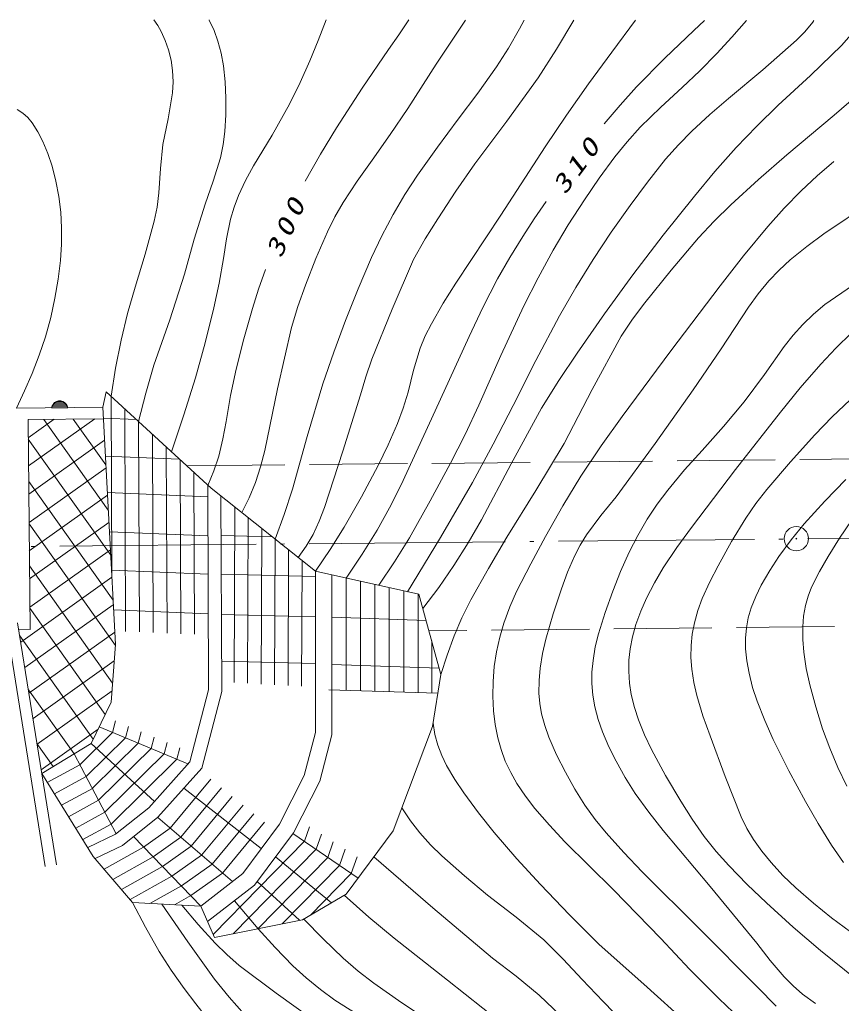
# Model space of a CAD drawing. Units: millimetres, scale not verified. Extents: x 65096 to 705096, y -9435 to 350565.
# Drawn here: x 147266 to 197541, y 233956 to 294141 of the extents above; entities that cross this region are included whole.
import ezdxf

# ---------------------------------------------------------------- set-up
doc = ezdxf.new("R2010")
doc.units = ezdxf.units.MM
doc.header["$LTSCALE"] = 1000
doc.linetypes.add('DASHED', pattern=[7.5, 6, -1.5])
doc.linetypes.add('LONG_DASHED_DOTTED', pattern=[15.25, 12, -1.5, 0.25, -1.5])
doc.layers.add('S-BGD', color=7, linetype='Continuous', lineweight=13)
doc.layers.add('S-BMK', color=2, linetype='LONG_DASHED_DOTTED', lineweight=13)
doc.styles.add('ＭＳ ゴシック', font='')
doc.styles.get('ＭＳ ゴシック').set_extended_font_data('MS Gothic')

# ---------------------------------------------------------------- blocks, each defined once
blk = doc.blocks.new('BUHIN9')
at = {"color": 2, "linetype": 'Continuous', "lineweight": 13}
for radius in [746, 22.5]:
    blk.add_circle((0, 0), radius, dxfattribs=at)

msp = doc.modelspace()

# ---------------------------------------------------------------- linework, layer by layer
at = {"layer": 'S-BGD'}
for p, q in [((152556, 271375), (152356, 270426)), ((152556, 271375), (158985, 265469)), ((152856, 271099), (152900, 260158)), ((147076, 270364), (152356, 270426)), ((149241, 270452), (150190, 270463)), ((150165, 270525), (149265, 270515)), ((149302, 270577), (150124, 270587)), ((150078, 270649), (149351, 270641)), ((149410, 270704), (150015, 270711)), ((149897, 270772), (149524, 270768)), ((152356, 270426), (153125, 255918)), ((153696, 270328), (153751, 256712)), ((152365, 269726), (147782, 269672)), ((147782, 269672), (147899, 256831)), ((149375, 269691), (147792, 268566)), ((151864, 269720), (147808, 266838)), ((148747, 269683), (152689, 264135)), ((150546, 269705), (152543, 266894)), ((152392, 269755), (154411, 269671)), ((154543, 269550), (154595, 256677)), ((147793, 268472), (152836, 261377)), ((155390, 268772), (155439, 256642)), ((152463, 268406), (147824, 265109)), ((156237, 267994), (156283, 256607)), ((152514, 267439), (157046, 267250)), ((152552, 266729), (147839, 263380)), ((157084, 267216), (157126, 256571)), ((157930, 266437), (157970, 256536)), ((152982, 258618), (147817, 265886)), ((158828, 253133), (158778, 265634)), ((158985, 265469), (165362, 260399)), ((152641, 265053), (147855, 261652)), ((152633, 265208), (158780, 264952)), ((159580, 264996), (159628, 253032)), ((160432, 264318), (160390, 253585)), ((161255, 263664), (161215, 253539)), ((147840, 263300), (153128, 255860)), ((152730, 263376), (147871, 259923)), ((162077, 263010), (162039, 253494)), ((152760, 262809), (158790, 262557)), ((159590, 262572), (162729, 262492)), ((162899, 262357), (162864, 253449)), ((147886, 258194), (152818, 261699)), ((163722, 261703), (163689, 253404)), ((147864, 260715), (152955, 253550)), ((164544, 261049), (164514, 253358)), ((152907, 260023), (147333, 256061)), ((152884, 260457), (158799, 260210)), ((159599, 260219), (165362, 260072)), ((165362, 260399), (171686, 258987)), ((165362, 250520), (165362, 260399)), ((166362, 260176), (166362, 250392)), ((167242, 259979), (167242, 253110)), ((168122, 259783), (168122, 253081)), ((169002, 259586), (169002, 253052)), ((169882, 259390), (169882, 253023)), ((170763, 259194), (170763, 252993)), ((171643, 258997), (171643, 252964)), ((171686, 258987), (173046, 254074)), ((152996, 258346), (147583, 254499)), ((147887, 258129), (152506, 251629)), ((153013, 258036), (158809, 257794)), ((159609, 257745), (165362, 257598)), ((148822, 242319), (146435, 257243)), ((147143, 257243), (149514, 242430)), ((172129, 257387), (166362, 257579)), ((147207, 256849), (147899, 256831)), ((147272, 256442), (151769, 250113)), ((153085, 256670), (147833, 252937)), ((153125, 255918), (152872, 252384)), ((172476, 256133), (172476, 252937)), ((153052, 254907), (148082, 251375)), ((159621, 254890), (165362, 254744)), ((172937, 254468), (166362, 254686)), ((173046, 254074), (172523, 250885)), ((147799, 253147), (150592, 249217)), ((152922, 253074), (148332, 249813)), ((157678, 248742), (158828, 253133)), ((159628, 253032), (158403, 248354)), ((172835, 252925), (166191, 253145)), ((152872, 252384), (151646, 249859)), ((153128, 251231), (152945, 250532)), ((152068, 250727), (148582, 248250)), ((152945, 250532), (150941, 248558)), ((157559, 248608), (152137, 250869)), ((153916, 250903), (153733, 250204)), ((154704, 250574), (154521, 249875)), ((164682, 247906), (165362, 250520)), ((166362, 250392), (165623, 247549)), ((172523, 250885), (170118, 244508)), ((148326, 249852), (149325, 248446)), ((148620, 248017), (151646, 249859)), ((153733, 250204), (151325, 247831)), ((151643, 249852), (155514, 246308)), ((154521, 249875), (151710, 247105)), ((155493, 250245), (155309, 249546)), ((156281, 249917), (156098, 249218)), ((153176, 244336), (150592, 249217)), ((155309, 249546), (152095, 246379)), ((156098, 249218), (152479, 245653)), ((157069, 249588), (156886, 248889)), ((156886, 248889), (152864, 244926)), ((155169, 245920), (157678, 248742)), ((151771, 242940), (148620, 248017)), ((150941, 248558), (148956, 247475)), ((158403, 248354), (155721, 245337)), ((151325, 247831), (149390, 246776)), ((158960, 247667), (156480, 244669)), ((163166, 244927), (164682, 247906)), ((165623, 247549), (164020, 244398)), ((151756, 247129), (149825, 246076)), ((159619, 247140), (157120, 244119)), ((157315, 247130), (162049, 243420)), ((152095, 246379), (150258, 245377)), ((160277, 246613), (157759, 243569)), ((152479, 245653), (150693, 244678)), ((153130, 244299), (155169, 245920)), ((160936, 246086), (158399, 243020)), ((161594, 245560), (159039, 242470)), ((155721, 245337), (153557, 243617)), ((155713, 245328), (160282, 241401)), ((162253, 245033), (159678, 241921)), ((152864, 244926), (151127, 243979)), ((156480, 244669), (154852, 243519)), ((160919, 241895), (163166, 244927)), ((164020, 244398), (161640, 241189)), ((163989, 244356), (167969, 241616)), ((165003, 244764), (164689, 243874)), ((170118, 244508), (167243, 240640)), ((151431, 243488), (153130, 244299)), ((154235, 244155), (158358, 239909)), ((157120, 244119), (155429, 242925)), ((164689, 243874), (159107, 238175)), ((165730, 244306), (165405, 243381)), ((166458, 243847), (166120, 242889)), ((153557, 243617), (151878, 242815)), ((154852, 243519), (152435, 242162)), ((157759, 243569), (156005, 242331)), ((165405, 243381), (160338, 238208)), ((167186, 243388), (166836, 242396)), ((154176, 240118), (151771, 242940)), ((155429, 242925), (152964, 241541)), ((158399, 243020), (156582, 241737)), ((166120, 242889), (161835, 238513)), ((162920, 242915), (166338, 240108)), ((167913, 242929), (167551, 241903)), ((156005, 242331), (153492, 240920)), ((159039, 242470), (157159, 241143)), ((166836, 242396), (163332, 238818)), ((156582, 241737), (154021, 240299)), ((159678, 241921), (157736, 240549)), ((158358, 239909), (160919, 241895)), ((161797, 241401), (164395, 239035)), ((167551, 241903), (165052, 239352)), ((157159, 241143), (155238, 240065)), ((161640, 241189), (158767, 238961)), ((157736, 240549), (156739, 239990)), ((160406, 240232), (161868, 238520)), ((167243, 240640), (164578, 239072)), ((158358, 239909), (154176, 240118)), ((159194, 237975), (158358, 239909)), ((164578, 239072), (159194, 237975))]:
    msp.add_line(p, q, dxfattribs=at)
at = {"layer": 'S-BGD', "linetype": 'DASHED'}
for p, q in [((157495, 266837), (594475, 271395)), ((594606, 261122), (172305, 256753))]:
    msp.add_line(p, q, dxfattribs=at)
at = {"layer": 'S-BGD'}
for points in [[(152856, 271099), (153133, 272816), (153470, 274531), (153873, 276159), (154336, 277783), (154942, 279791), (155491, 281816), (155669, 282676), (155788, 283554), (155877, 285030), (156028, 286501), (156355, 288065), (156625, 289659), (156650, 290343), (156616, 291028), (156526, 291658), (156375, 292287), (156176, 292863), (155920, 293420), (155713, 293784), (155474, 294141)], [(154543, 269550), (154981, 271283), (155477, 273000), (156445, 275773), (157358, 278572), (157953, 280719), (158608, 282852), (159112, 284262), (159561, 285697), (159724, 286496), (159828, 287307), (159889, 288319), (159889, 289340), (159842, 290332), (159734, 291325), (159595, 292083), (159399, 292821), (159161, 293479), (158867, 294111), (158854, 294137)], [(156555, 267701), (157319, 269955), (158028, 272234), (158614, 274361), (159144, 276510), (159465, 278013), (159728, 279534), (159915, 280736), (160162, 281928), (160383, 282668), (160661, 283388), (161090, 284298), (161582, 285196), (162707, 287078), (163772, 288978), (164428, 290289), (165028, 291626), (165534, 292865), (166014, 294128)], [(160856, 263981), (161303, 264895), (161694, 265832), (162008, 266790), (162269, 267778), (163050, 271548), (163889, 275304), (164287, 276600), (164746, 277888), (165395, 279535), (166099, 281159), (166553, 282069), (167065, 282959), (167916, 284264), (168825, 285546), (169944, 287112), (171010, 288706), (172750, 291421), (174547, 294116)], [(162899, 262357), (163454, 263873), (163952, 265409), (164856, 268638), (165820, 271860), (166484, 273806), (167209, 275743), (167974, 277677), (168798, 279597), (169434, 280922), (170128, 282229), (170836, 283436), (171600, 284619), (172824, 286345), (174104, 288045), (175299, 289636), (176443, 291259), (177169, 292403), (177849, 293586), (177993, 293848), (178135, 294112)], [(164315, 261231), (164788, 261920), (165215, 262647), (165589, 263451), (165912, 264292), (167049, 267733), (168128, 271192), (168448, 272293), (168824, 273374), (170067, 276426), (171368, 279462), (172081, 280722), (172847, 281954), (173952, 283647), (175111, 285312), (177069, 287927), (178982, 290584), (180105, 292330), (181182, 294107)], [(164732, 284260), (165671, 285911), (166662, 287533), (168223, 289942), (169839, 292325), (170459, 293220), (171088, 294121)], [(165362, 260399), (166263, 261719), (167118, 263081), (168189, 264955), (169208, 266859), (169823, 268126), (170388, 269427), (170741, 270372), (171041, 271346), (171372, 272697), (171762, 274035), (172083, 274797), (172460, 275536), (173175, 276787), (173945, 278014), (176699, 282171), (179421, 286360), (180723, 288303), (182075, 290210), (183505, 292159), (184955, 294103)], [(169241, 259533), (170199, 260969), (171112, 262446), (172393, 264703), (173628, 267002), (174516, 268760), (175354, 270552), (176706, 273601), (178117, 276634), (178986, 278343), (179912, 280032), (180837, 281583), (181819, 283113), (182728, 284446), (183685, 285743), (184434, 286665), (185235, 287555), (186496, 288792), (187809, 289995), (188887, 291009), (189927, 292071), (190843, 293072), (191738, 294094)], [(170997, 259141), (173012, 262465), (174974, 265818), (176246, 268161), (177470, 270541), (178856, 273289), (180300, 276018), (181306, 277755), (182364, 279462), (183462, 281132), (184615, 282776), (185677, 284203), (186792, 285600), (187569, 286484), (188390, 287327), (189489, 288345), (190630, 289320), (192731, 291075), (194807, 292887), (195284, 293370), (195719, 293896), (195788, 293991), (195855, 294088)], [(171931, 258104), (172904, 259407), (173835, 260754), (174703, 262132), (175518, 263542), (177331, 266962), (179202, 270364), (180258, 272059), (181371, 273731), (183050, 276143), (184779, 278520), (186648, 280950), (188566, 283345), (189811, 284845), (191107, 286311), (192370, 287628), (193683, 288910), (195645, 290724), (197565, 292582), (198117, 293221), (198627, 293904), (198689, 293994), (198750, 294084)], [(173046, 254074), (173415, 255263), (173843, 256442), (174330, 257546), (174877, 258636), (175947, 260570), (177067, 262471), (178850, 265327), (180580, 268214), (182299, 271510), (184071, 274777), (184767, 275810), (185519, 276819), (187135, 278822), (188799, 280786), (189764, 281822), (190774, 282818), (192471, 284369), (194215, 285880), (197097, 288291), (199942, 290749), (201674, 292390), (203376, 294078)], [(183035, 287758), (184000, 288917), (185011, 290036), (186744, 291780), (188525, 293485), (188842, 293788), (189167, 294097)], [(147107, 288645), (147467, 288420), (147767, 288150), (148034, 287827), (148380, 287281), (148678, 286697), (148990, 285953), (149245, 285186), (149487, 284257), (149670, 283318), (149781, 282367), (149832, 281411), (149827, 280413), (149761, 279415), (149624, 278254), (149426, 277100), (149164, 275919), (148842, 274745), (148466, 273619), (148029, 272502), (147564, 271430), (147076, 270364)], [(197083, 285460), (196066, 284589), (195091, 283674), (194051, 282598), (193053, 281479), (191565, 279682), (190124, 277847), (187106, 273879), (184128, 269866), (182841, 268060), (181603, 266219), (180504, 264393), (179449, 262522), (178533, 260851), (177674, 259157), (177254, 258206), (176885, 257221), (176636, 256359), (176443, 255470), (176308, 254568), (176234, 253656), (176220, 252758), (176266, 251850), (176366, 251018), (176525, 250200), (176724, 249478), (176982, 248769), (177309, 248075), (177693, 247401), (178211, 246629), (178787, 245880), (179679, 244847), (180625, 243845), (183592, 240898), (186499, 237925), (188259, 236053), (190061, 234223), (190918, 233418)], [(167242, 259979), (168217, 261430), (169140, 262912), (169895, 264276), (170603, 265678), (172695, 270213), (174767, 274763), (175610, 276532), (176511, 278282), (177252, 279594), (178049, 280882), (178753, 281948), (179487, 283007)], [(199394, 282996), (196476, 281046), (195432, 280270), (194418, 279441), (193741, 278820), (193107, 278158), (192461, 277374), (191861, 276550), (190189, 273999), (188473, 271490), (186146, 268212), (183760, 264956), (182836, 263806), (181958, 262619), (181562, 261988), (181215, 261319), (180792, 260330), (180422, 259312), (179910, 257779), (179457, 256228), (179257, 255359), (179116, 254472), (179046, 253709), (179037, 252937), (179085, 252301), (179194, 251665), (179390, 250946), (179644, 250240), (180122, 249162), (180659, 248100), (181233, 247069), (181854, 246074), (182478, 245210), (183152, 244379), (184225, 243177), (185349, 242008), (188890, 238492), (192415, 234951), (193550, 233782)], [(158778, 265634), (159143, 266530), (159450, 267444), (159704, 268490), (159900, 269553), (160175, 271154), (160510, 272750), (160980, 274610), (161512, 276467), (161887, 277661), (162298, 278854)], [(199595, 278823), (196540, 276707), (195841, 276124), (195185, 275498), (194595, 274837), (194050, 274135), (192845, 272433), (191587, 270761), (190325, 269251), (189019, 267781), (187952, 266590), (186931, 265362), (186280, 264491), (185671, 263575), (185090, 262582), (184561, 261559), (184030, 260375), (183555, 259169), (183093, 257879), (182687, 256564), (182489, 255759), (182348, 254931), (182283, 254224), (182280, 253515), (182343, 252811), (182468, 252103), (182670, 251329), (182933, 250564), (183316, 249652), (183754, 248765), (184310, 247772), (184922, 246804), (185753, 245652), (186638, 244530), (189525, 241102), (192371, 237631), (193187, 236580), (194045, 235574), (194590, 235023), (195175, 234516), (195965, 233946)], [(199199, 234832), (196271, 237188), (194593, 238620), (192954, 240099), (191782, 241219), (190654, 242382), (189878, 243256), (189149, 244168), (188407, 245229), (187713, 246327), (186790, 247895), (185925, 249483), (185498, 250374), (185124, 251292), (184879, 252058), (184690, 252851), (184580, 253555), (184529, 254274), (184543, 254953), (184618, 255640), (184764, 256390), (184971, 257139), (185265, 257958), (185614, 258753), (186103, 259690), (186646, 260601), (187477, 261848), (188365, 263072), (191072, 266623), (193824, 270135), (195029, 271615), (196288, 273066), (197208, 274042), (198171, 274975)], [(198079, 270885), (196980, 269833), (195927, 268742), (194435, 267093), (192985, 265399), (192315, 264541), (191689, 263641), (190823, 262205), (190002, 260728), (189492, 259743), (189036, 258730), (188766, 257998), (188552, 257239), (188422, 256551), (188351, 255843), (188339, 255121), (188388, 254403), (188514, 253593), (188701, 252785), (189074, 251547), (189507, 250319), (190424, 247840), (191403, 245373), (191759, 244662), (192168, 243980), (192675, 243264), (193238, 242573), (193971, 241783), (194748, 241032), (195832, 240083), (196947, 239186), (199272, 237466)], [(197811, 266013), (196522, 264677), (195274, 263296), (194477, 262316), (193725, 261296), (193160, 260440), (192643, 259545), (192306, 258855), (192025, 258145), (191850, 257552), (191732, 256938), (191679, 256305), (191686, 255655), (191760, 254902), (191895, 254154), (192114, 253289), (192393, 252435), (192854, 251263), (193373, 250108), (194332, 248190), (195340, 246307), (196116, 244958), (196947, 243634), (197677, 242568)], [(198170, 263491), (197425, 262411), (196734, 261303), (196204, 260382), (195724, 259428), (195506, 258873), (195344, 258298), (195230, 257648), (195176, 256986), (195176, 256220), (195238, 255449), (195393, 254443), (195610, 253438), (195973, 252092), (196396, 250758), (196832, 249566), (197324, 248393), (197877, 247248)], [(172558, 251099), (172675, 250412), (172850, 249743), (173088, 249113), (173384, 248502), (173885, 247652), (174438, 246831), (175340, 245603), (176289, 244412), (177690, 242802), (179143, 241224), (180915, 239368), (182731, 237553), (185450, 235123), (188169, 232678)], [(170646, 245908), (171170, 245130), (171742, 244389), (172396, 243664), (173104, 242971), (174477, 241755), (175892, 240581), (177638, 239229), (179341, 237834), (180531, 236654), (181687, 235422), (182974, 234066), (184269, 232720)], [(168935, 242917), (172547, 239795), (176201, 236717), (177645, 235610), (179048, 234459), (179932, 233628), (180780, 232757)], [(167123, 240570), (168627, 239234), (170175, 237940), (173437, 235375), (176685, 232800)], [(154176, 240118), (154963, 238611), (155803, 237134), (156542, 235981), (157330, 234861), (158047, 233917), (158786, 232989)], [(155960, 240029), (157550, 237716), (159197, 235428), (160080, 234334), (161015, 233271), (161156, 233117), (161298, 232962)], [(157189, 239967), (158178, 238787), (159219, 237641), (159938, 236935), (160698, 236274), (162970, 234573), (165269, 232921)], [(164650, 239115), (165836, 237895), (167069, 236715), (167983, 235929), (168944, 235183), (170645, 233989), (172377, 232845)], [(161868, 238520), (162904, 237369), (163985, 236259), (164805, 235510), (165672, 234800), (166559, 234150), (167478, 233553), (168051, 233212), (168632, 232885)]]:
    msp.add_lwpolyline(points, dxfattribs=at)
msp.add_lwpolyline([(149216, 270389), (149255, 270504), (149311, 270603), (149407, 270714), (149517, 270775), (149634, 270814), (149789, 270816), (149907, 270780), (150017, 270721), (150116, 270612), (150177, 270515), (150216, 270401)], close=True, dxfattribs=at)
at = {"layer": 'S-BMK'}
msp.add_line((103981, 261487), (593791, 266218), dxfattribs=at)

# ---------------------------------------------------------------- block references
msp.add_blockref('BUHIN9', (194790, 262387), dxfattribs=at)

# ---------------------------------------------------------------- texts
at = {"layer": 'S-BGD', "char_height": 1100, "attachment_point": 7, "style": 'ＭＳ ゴシック'}
for s, insert, rotation in [('\\T1.33;\\W1.35;\\Q15;310', (180643, 283356), 53.4), ('\\T1.33;\\W1.35;\\Q15;300', (163274, 279477), 65.8)]:
    msp.add_mtext(s, dxfattribs=dict(at, insert=insert, rotation=rotation))

doc.saveas('drawing.dxf')
